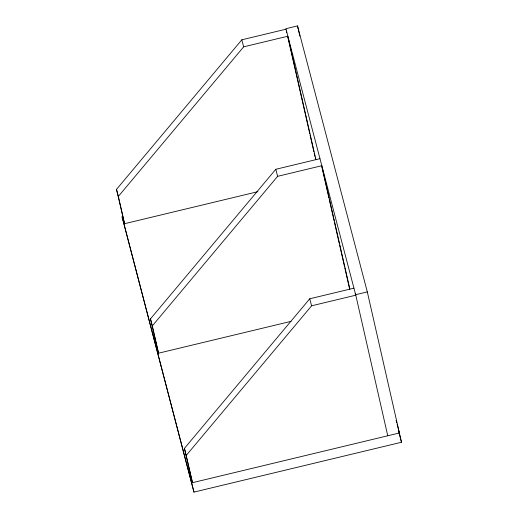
<?xml version="1.0" encoding="UTF-8"?>
<svg xmlns="http://www.w3.org/2000/svg" width="518" height="518" viewBox="0 0 518 518"><rect width="100%" height="100%" fill="white"/><g stroke="black" fill="none" stroke-linecap="round" stroke-linejoin="round"><path stroke-width="0.78" d="M257.867 191.679L124.56 223.705L116.505 189.374L241.815 39.808L286.001 29.196M124.56 223.705L118.35 196.4L243.654 46.84L287.846 36.228L315.883 159.525M291.051 321.354L158.527 353.192L150.473 318.861L275.783 169.295L319.969 158.683M158.527 353.192L152.318 325.887L277.629 176.327L321.814 165.715L349.857 289.005M184.447 448.342L192.495 482.679L184.447 448.342L309.751 298.782L353.943 288.17M186.286 455.374L311.596 305.814L355.788 295.195L285.884 28.697L297.52 25.9L367.307 291.899L401.495 442.249L193.978 492.1L122.086 216.828L193.978 492.1M367.307 291.899L355.672 294.697L387.755 435.774M191.867 482.828L399.391 432.977L397.131 424.371M396.102 420.461L396.717 422.805M398.62 431.293L401.495 442.249M241.815 39.808L243.654 46.84M275.783 169.295L277.629 176.327M309.751 298.782L311.596 305.814M116.505 189.374L118.35 196.4M150.473 318.861L152.318 325.887M297.52 25.9L299.851 36.143M355.193 293.667L355.549 295.234M321.937 167.32L328.904 197.947M329.26 199.521L334.078 220.72M334.44 222.293L339.258 243.499M339.614 245.066L344.438 266.271M344.794 267.845L349.618 289.044M286.428 31.061L286.784 32.634M287.859 37.367L309.758 133.644M310.081 135.088L313.863 151.709M314.206 153.218L314.931 156.417M315.281 157.945L315.65 159.557"/></g></svg>
